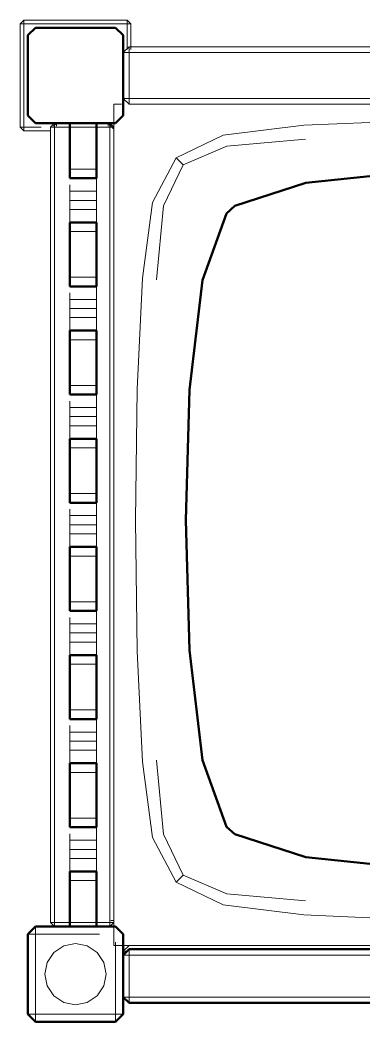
# Model space of a CAD drawing. Header units: metres. Extents: x 10 to 831, y 10 to 584.
# Drawn here: x 667.23 to 673.33, y 416.77 to 434.23 of the extents above; entities that cross this region are included whole.
import ezdxf

# ---------------------------------------------------------------- set-up
doc = ezdxf.new("R2010")
doc.units = ezdxf.units.M
doc.layers.add('CUT', color=7, linetype='Continuous', lineweight=50)
doc.layers.add('VIS', color=8, linetype='Continuous', lineweight=13)

msp = doc.modelspace()

# ---------------------------------------------------------------- linework, layer by layer
at = {"layer": 'CUT'}
for p, q in [((667.367, 433.967), (667.5, 434.1)), ((667.5, 434.1), (668.9, 434.1)), ((668.9, 434.1), (669.033, 433.967)), ((667.367, 432.567), (667.367, 433.967)), ((669.033, 433.967), (669.033, 432.567)), ((667.5, 432.433), (667.367, 432.567)), ((669.033, 432.567), (668.9, 432.433)), ((668.9, 432.433), (667.5, 432.433)), ((668.567, 432.433), (668.1, 432.433)), ((668.1, 432.433), (668.1, 431.984)), ((668.567, 431.984), (668.567, 432.433)), ((668.1, 431.984), (668.1, 431.634)), ((668.567, 431.634), (668.567, 431.984)), ((668.1, 431.634), (668.1, 431.586)), ((668.567, 431.586), (668.567, 431.634)), ((668.1, 431.586), (668.1, 431.492)), ((668.1, 431.492), (668.1, 431.475)), ((668.1, 431.475), (668.567, 431.475)), ((668.567, 431.492), (668.567, 431.586)), ((668.567, 431.475), (668.567, 431.492)), ((672.215, 431.395), (673.333, 431.511)), ((670.977, 430.995), (672.215, 431.395)), ((670.835, 430.862), (670.977, 430.995)), ((670.413, 429.701), (670.835, 430.862)), ((668.1, 430.689), (668.1, 430.706)), ((668.1, 430.706), (668.567, 430.706)), ((668.1, 430.325), (668.1, 430.689)), ((668.567, 430.706), (668.567, 430.689)), ((668.567, 430.689), (668.567, 430.325)), ((668.1, 429.971), (668.1, 430.325)), ((668.567, 430.325), (668.567, 429.971)), ((668.1, 429.606), (668.1, 429.971)), ((668.567, 429.971), (668.567, 429.606)), ((670.19, 427.786), (670.413, 429.701)), ((668.1, 429.589), (668.1, 429.606)), ((668.567, 429.589), (668.1, 429.589)), ((668.567, 429.606), (668.567, 429.589)), ((668.1, 428.803), (668.1, 428.82)), ((668.1, 428.82), (668.567, 428.82)), ((668.567, 428.82), (668.567, 428.803)), ((668.1, 428.439), (668.1, 428.803)), ((668.567, 428.803), (668.567, 428.439)), ((668.1, 428.085), (668.1, 428.439)), ((668.567, 428.439), (668.567, 428.085)), ((668.1, 427.72), (668.1, 428.085)), ((668.567, 428.085), (668.567, 427.72)), ((670.123, 425.517), (670.19, 427.786)), ((668.1, 427.704), (668.1, 427.72)), ((668.567, 427.704), (668.1, 427.704)), ((668.567, 427.72), (668.567, 427.704)), ((668.1, 426.918), (668.1, 426.934)), ((668.1, 426.934), (668.567, 426.934)), ((668.1, 426.553), (668.1, 426.918)), ((668.567, 426.934), (668.567, 426.918)), ((668.567, 426.918), (668.567, 426.553)), ((668.1, 426.199), (668.1, 426.553)), ((668.567, 426.553), (668.567, 426.199)), ((668.1, 425.835), (668.1, 426.199)), ((668.567, 426.199), (668.567, 425.835)), ((668.1, 425.818), (668.1, 425.835)), ((668.567, 425.818), (668.1, 425.818)), ((668.567, 425.835), (668.567, 425.818)), ((670.19, 423.247), (670.123, 425.517)), ((668.1, 425.032), (668.1, 425.049)), ((668.1, 425.049), (668.567, 425.049)), ((668.1, 424.668), (668.1, 425.032)), ((668.567, 425.049), (668.567, 425.032)), ((668.567, 425.032), (668.567, 424.668)), ((668.1, 424.313), (668.1, 424.668)), ((668.567, 424.668), (668.567, 424.313)), ((668.1, 423.949), (668.1, 424.313)), ((668.567, 424.313), (668.567, 423.949)), ((668.1, 423.932), (668.1, 423.949)), ((668.567, 423.932), (668.1, 423.932)), ((668.567, 423.949), (668.567, 423.932)), ((670.413, 421.332), (670.19, 423.247)), ((668.1, 423.146), (668.1, 423.163)), ((668.1, 423.163), (668.567, 423.163)), ((668.1, 422.782), (668.1, 423.146)), ((668.567, 423.163), (668.567, 423.146)), ((668.567, 423.146), (668.567, 422.782)), ((668.1, 422.428), (668.1, 422.782)), ((668.567, 422.782), (668.567, 422.428)), ((668.1, 422.063), (668.1, 422.428)), ((668.567, 422.428), (668.567, 422.063)), ((668.1, 422.047), (668.1, 422.063)), ((668.567, 422.047), (668.1, 422.047)), ((668.567, 422.063), (668.567, 422.047)), ((670.835, 420.171), (670.413, 421.332)), ((668.1, 421.261), (668.1, 421.277)), ((668.1, 421.277), (668.567, 421.277)), ((668.1, 420.896), (668.1, 421.261)), ((668.567, 421.277), (668.567, 421.261)), ((668.567, 421.261), (668.567, 420.896)), ((668.1, 420.542), (668.1, 420.896)), ((668.567, 420.896), (668.567, 420.542)), ((668.1, 420.178), (668.1, 420.542)), ((668.567, 420.542), (668.567, 420.178)), ((668.1, 420.161), (668.1, 420.178)), ((668.567, 420.161), (668.1, 420.161)), ((668.567, 420.178), (668.567, 420.161)), ((670.977, 420.038), (670.835, 420.171)), ((672.215, 419.638), (670.977, 420.038)), ((673.333, 419.523), (672.215, 419.638)), ((668.1, 419.375), (668.1, 419.392)), ((668.1, 419.392), (668.567, 419.392)), ((668.1, 419.281), (668.1, 419.375)), ((668.567, 419.392), (668.567, 419.375)), ((668.567, 419.375), (668.567, 419.281)), ((668.1, 419.232), (668.1, 419.281)), ((668.1, 418.883), (668.1, 419.232)), ((668.567, 419.281), (668.567, 419.232)), ((668.567, 419.232), (668.567, 418.883)), ((668.1, 418.433), (668.1, 418.883)), ((668.567, 418.883), (668.567, 418.433)), ((667.367, 418.3), (667.5, 418.433)), ((667.5, 418.433), (668.9, 418.433)), ((668.567, 418.433), (668.1, 418.433)), ((668.9, 418.433), (669.033, 418.3)), ((667.367, 416.9), (667.367, 418.3)), ((669.033, 418.3), (669.033, 416.9)), ((669.033, 417.933), (669.133, 418.033)), ((669.133, 418.033), (673.333, 418.033)), ((669.033, 417.2), (669.033, 417.933)), ((669.133, 417.1), (669.033, 417.2)), ((673.333, 417.1), (669.133, 417.1)), ((667.5, 416.767), (667.367, 416.9)), ((668.9, 416.767), (667.5, 416.767)), ((669.033, 416.9), (668.9, 416.767))]:
    msp.add_line(p, q, dxfattribs=at)
at = {"layer": 'VIS'}
for p, q in [((667.3, 434.233), (667.233, 434.167)), ((667.3, 434.167), (667.3, 434.233)), ((667.3, 434.233), (667.3, 434.2)), ((667.3, 434.233), (667.3, 434.233)), ((667.3, 434.233), (669.1, 434.233)), ((669.1, 434.233), (667.3, 434.233)), ((669.167, 434.167), (669.1, 434.233)), ((669.1, 434.233), (669.1, 434.167)), ((669.1, 434.233), (669.167, 434.167)), ((669.1, 434.233), (669.1, 434.233)), ((667.233, 434.167), (667.3, 434.167)), ((667.233, 434.167), (667.233, 432.367)), ((667.3, 434.167), (669.1, 434.167)), ((667.3, 432.367), (667.3, 434.167)), ((667.367, 433.967), (667.5, 434.1)), ((667.5, 434.1), (667.5, 434.1)), ((667.5, 434.1), (668.9, 434.1)), ((668.9, 434.1), (668.9, 434.1)), ((668.9, 434.1), (669.033, 433.967)), ((669.1, 434.167), (669.167, 434.167)), ((669.1, 434.167), (669.1, 433.717)), ((669.167, 434.167), (669.133, 434.167)), ((669.167, 433.867), (669.167, 434.167)), ((669.167, 434.167), (669.167, 434.167)), ((669.167, 434.167), (669.167, 433.717)), ((667.367, 433.967), (667.367, 433.967)), ((667.367, 432.567), (667.367, 433.967)), ((669.033, 433.967), (669.033, 433.967)), ((669.033, 433.967), (669.033, 432.567)), ((669.133, 433.767), (669.033, 433.667)), ((669.133, 433.667), (669.133, 433.767)), ((669.133, 433.767), (669.133, 433.717)), ((673.333, 433.767), (669.133, 433.767)), ((669.133, 433.767), (673.333, 433.767)), ((669.133, 433.767), (669.133, 433.767)), ((669.033, 433.667), (669.133, 433.667)), ((669.033, 433.667), (669.033, 432.867)), ((669.133, 432.867), (669.133, 433.667)), ((669.133, 433.667), (673.333, 433.667)), ((669.133, 432.867), (669.033, 432.867)), ((669.033, 432.867), (669.133, 432.767)), ((669.033, 432.867), (669.033, 432.867)), ((669.133, 432.767), (669.133, 432.867)), ((673.333, 432.867), (669.133, 432.867)), ((668.867, 432.767), (668.867, 418.1)), ((668.867, 432.767), (669.002, 432.767)), ((668.867, 432.767), (668.867, 432.767)), ((669.133, 432.767), (673.333, 432.767)), ((667.367, 432.567), (667.367, 432.567)), ((667.367, 432.567), (667.5, 432.433)), ((669.033, 432.567), (668.9, 432.433)), ((669.033, 432.567), (669.033, 432.567)), ((667.3, 432.367), (667.233, 432.367)), ((667.233, 432.367), (667.3, 432.3)), ((667.233, 432.367), (667.233, 432.367)), ((667.3, 432.3), (667.3, 432.367)), ((667.6, 432.367), (667.3, 432.367)), ((667.3, 432.3), (667.75, 432.3)), ((667.5, 432.433), (667.5, 432.433)), ((668.9, 432.433), (667.5, 432.433)), ((667.833, 432.433), (667.767, 432.367)), ((667.767, 432.367), (667.833, 432.367)), ((667.767, 432.367), (667.767, 418.5)), ((667.867, 432.433), (667.817, 432.383)), ((667.833, 432.433), (667.833, 432.4)), ((667.833, 432.367), (667.833, 432.433)), ((667.833, 432.433), (668.8, 432.433)), ((668.8, 432.433), (667.833, 432.433)), ((667.833, 432.433), (667.833, 432.433)), ((667.833, 418.5), (667.833, 432.367)), ((667.833, 432.367), (668.8, 432.367)), ((667.867, 432.433), (667.867, 432.383)), ((667.867, 432.433), (667.867, 432.433)), ((668.767, 432.433), (667.867, 432.433)), ((667.867, 432.433), (668.767, 432.433)), ((668.1, 432.433), (668.1, 432.433)), ((668.1, 432.433), (668.1, 431.76)), ((668.1, 432.433), (668.1, 432.433)), ((668.1, 432.433), (668.567, 432.433)), ((668.1, 431.984), (668.1, 432.433)), ((668.567, 432.433), (668.1, 432.433)), ((668.567, 418.433), (668.567, 432.433)), ((668.567, 432.433), (668.567, 432.433)), ((668.567, 431.984), (668.567, 432.433)), ((668.633, 432.433), (668.633, 432.433)), ((668.867, 432.333), (668.767, 432.433)), ((668.767, 432.433), (668.767, 432.383)), ((668.767, 432.433), (668.817, 432.383)), ((668.767, 432.433), (668.767, 432.433)), ((668.8, 432.433), (668.867, 432.367)), ((668.867, 432.367), (668.8, 432.433)), ((668.8, 432.433), (668.8, 432.367)), ((668.8, 432.433), (668.8, 432.433)), ((668.8, 432.367), (668.867, 432.367)), ((668.8, 432.367), (668.8, 418.5)), ((668.867, 432.367), (668.833, 432.367)), ((668.867, 432.367), (668.867, 418.5)), ((668.867, 418.5), (668.867, 432.367)), ((668.867, 432.367), (668.867, 432.367)), ((668.867, 418.533), (668.867, 432.333)), ((668.867, 432.333), (668.867, 432.333)), ((668.9, 432.433), (668.9, 432.433)), ((672.182, 432.401), (670.777, 432.226)), ((672.182, 432.401), (673.333, 432.45)), ((669.954, 431.831), (670.777, 432.226)), ((672.211, 432.154), (670.838, 432.035)), ((668.1, 431.984), (668.1, 431.634)), ((668.567, 431.984), (668.567, 431.634)), ((670.838, 432.035), (670.079, 431.708)), ((669.543, 431.053), (669.954, 431.831)), ((669.954, 431.831), (669.966, 431.819)), ((670.001, 431.784), (669.966, 431.819)), ((670.001, 431.784), (670.079, 431.708)), ((668.1, 431.634), (668.1, 431.475)), ((668.1, 431.634), (668.567, 431.634)), ((668.1, 431.586), (668.1, 431.634)), ((668.567, 431.634), (668.567, 431.475)), ((668.567, 431.475), (668.567, 431.634)), ((668.567, 431.586), (668.567, 431.634)), ((670.079, 431.708), (669.737, 430.992)), ((668.1, 431.492), (668.1, 431.586)), ((668.1, 431.475), (668.1, 431.492)), ((668.1, 431.475), (668.567, 431.475)), ((668.1, 431.475), (668.1, 431.475)), ((668.567, 431.475), (668.1, 431.475)), ((668.567, 431.492), (668.567, 431.586)), ((668.567, 431.475), (668.567, 431.492)), ((668.567, 431.475), (668.567, 431.25)), ((668.567, 431.475), (668.567, 431.475)), ((668.567, 431.475), (668.567, 431.475)), ((672.215, 431.395), (673.333, 431.511)), ((668.1, 431.25), (668.1, 431.362)), ((672.215, 431.395), (670.977, 430.995)), ((668.1, 431.09), (668.1, 431.25)), ((668.1, 431.25), (668.567, 431.25)), ((668.1, 430.931), (668.1, 431.09)), ((668.567, 431.09), (668.1, 431.09)), ((668.567, 431.25), (668.567, 431.09)), ((668.567, 431.09), (668.567, 430.931)), ((668.1, 430.706), (668.1, 430.931)), ((668.1, 430.931), (668.567, 430.931)), ((668.567, 430.931), (668.567, 430.706)), ((669.366, 429.734), (669.543, 431.053)), ((669.615, 429.705), (669.737, 430.992)), ((670.977, 430.995), (670.835, 430.862)), ((670.835, 430.862), (670.413, 429.701)), ((668.1, 430.546), (668.1, 430.706)), ((668.1, 430.706), (668.1, 430.706)), ((668.1, 430.706), (668.1, 430.706)), ((668.1, 430.706), (668.1, 430.546)), ((668.1, 430.706), (668.567, 430.706)), ((668.1, 430.706), (668.567, 430.706)), ((668.1, 430.706), (668.567, 430.706)), ((668.567, 430.706), (668.1, 430.706)), ((668.1, 430.706), (668.1, 430.689)), ((668.1, 430.689), (668.1, 430.325)), ((668.567, 430.706), (668.567, 430.706)), ((668.567, 430.706), (668.567, 430.546)), ((668.567, 430.546), (668.567, 430.706)), ((668.567, 430.706), (668.567, 430.706)), ((668.567, 430.706), (668.567, 430.689)), ((668.567, 430.689), (668.567, 430.325)), ((668.1, 430.546), (668.567, 430.546)), ((668.1, 429.971), (668.1, 430.325)), ((668.1, 430.279), (668.1, 429.876)), ((668.567, 430.325), (668.567, 429.971)), ((668.1, 429.971), (668.1, 429.606)), ((668.567, 429.971), (668.567, 429.606)), ((668.1, 429.749), (668.1, 429.589)), ((668.1, 429.749), (668.567, 429.749)), ((668.567, 429.749), (668.567, 429.589)), ((668.567, 429.589), (668.567, 429.749)), ((669.366, 429.734), (669.277, 427.8)), ((670.19, 427.786), (670.413, 429.701)), ((668.1, 429.589), (668.1, 429.606)), ((668.1, 429.589), (668.567, 429.589)), ((668.1, 429.589), (668.1, 429.589)), ((668.567, 429.589), (668.1, 429.589)), ((668.567, 429.589), (668.567, 429.606)), ((668.567, 429.589), (668.567, 429.364)), ((668.567, 429.589), (668.567, 429.589)), ((668.567, 429.589), (668.567, 429.589)), ((668.1, 429.364), (668.1, 429.477)), ((668.1, 429.205), (668.1, 429.364)), ((668.1, 429.364), (668.567, 429.364)), ((668.567, 429.364), (668.567, 429.205)), ((668.1, 429.045), (668.1, 429.205)), ((668.567, 429.205), (668.1, 429.205)), ((668.567, 429.205), (668.567, 429.045)), ((668.1, 428.82), (668.1, 429.045)), ((668.1, 429.045), (668.567, 429.045)), ((668.567, 429.045), (668.567, 428.82)), ((668.1, 428.661), (668.1, 428.82)), ((668.1, 428.82), (668.1, 428.82)), ((668.1, 428.82), (668.1, 428.82)), ((668.1, 428.82), (668.1, 428.661)), ((668.1, 428.82), (668.567, 428.82)), ((668.1, 428.82), (668.567, 428.82)), ((668.1, 428.82), (668.567, 428.82)), ((668.567, 428.82), (668.1, 428.82)), ((668.1, 428.82), (668.1, 428.803)), ((668.567, 428.82), (668.567, 428.82)), ((668.567, 428.82), (668.567, 428.661)), ((668.567, 428.661), (668.567, 428.82)), ((668.567, 428.82), (668.567, 428.82)), ((668.567, 428.82), (668.567, 428.803)), ((668.1, 428.803), (668.1, 428.439)), ((668.1, 428.661), (668.567, 428.661)), ((668.567, 428.803), (668.567, 428.439)), ((668.1, 428.085), (668.1, 428.439)), ((668.1, 428.395), (668.1, 427.991)), ((668.567, 428.439), (668.567, 428.085)), ((668.1, 428.085), (668.1, 427.72)), ((668.567, 428.085), (668.567, 427.72)), ((668.1, 427.863), (668.1, 427.704)), ((668.1, 427.863), (668.567, 427.863)), ((668.567, 427.863), (668.567, 427.704)), ((668.567, 427.704), (668.567, 427.863)), ((669.277, 427.8), (669.248, 425.517)), ((670.123, 425.517), (670.19, 427.786)), ((668.1, 427.704), (668.1, 427.72)), ((668.1, 427.704), (668.567, 427.704)), ((668.1, 427.704), (668.1, 427.704)), ((668.567, 427.704), (668.1, 427.704)), ((668.1, 427.478), (668.1, 427.591)), ((668.567, 427.704), (668.567, 427.72)), ((668.567, 427.704), (668.567, 427.478)), ((668.567, 427.704), (668.567, 427.704)), ((668.567, 427.704), (668.567, 427.704)), ((668.1, 427.319), (668.1, 427.478)), ((668.1, 427.478), (668.567, 427.478)), ((668.567, 427.478), (668.567, 427.319)), ((668.1, 427.16), (668.1, 427.319)), ((668.567, 427.319), (668.1, 427.319)), ((668.567, 427.319), (668.567, 427.16)), ((668.1, 426.934), (668.1, 427.16)), ((668.1, 427.16), (668.567, 427.16)), ((668.567, 427.16), (668.567, 426.934)), ((668.1, 426.775), (668.1, 426.934)), ((668.1, 426.934), (668.1, 426.934)), ((668.1, 426.934), (668.1, 426.934)), ((668.1, 426.934), (668.1, 426.775)), ((668.1, 426.934), (668.567, 426.934)), ((668.1, 426.934), (668.567, 426.934)), ((668.1, 426.934), (668.567, 426.934)), ((668.567, 426.934), (668.1, 426.934)), ((668.1, 426.934), (668.1, 426.918)), ((668.1, 426.918), (668.1, 426.553)), ((668.567, 426.934), (668.567, 426.934)), ((668.567, 426.934), (668.567, 426.775)), ((668.567, 426.775), (668.567, 426.934)), ((668.567, 426.934), (668.567, 426.934)), ((668.567, 426.934), (668.567, 426.918)), ((668.567, 426.918), (668.567, 426.553)), ((668.1, 426.775), (668.567, 426.775)), ((668.1, 426.199), (668.1, 426.553)), ((668.567, 426.553), (668.567, 426.199)), ((668.1, 426.51), (668.1, 426.106)), ((668.1, 426.199), (668.1, 425.835)), ((668.567, 426.199), (668.567, 425.835)), ((668.1, 425.977), (668.1, 425.818)), ((668.1, 425.977), (668.567, 425.977)), ((668.567, 425.977), (668.567, 425.818)), ((668.567, 425.818), (668.567, 425.977)), ((668.1, 425.818), (668.1, 425.835)), ((668.1, 425.818), (668.567, 425.818)), ((668.1, 425.818), (668.1, 425.818)), ((668.567, 425.818), (668.1, 425.818)), ((668.1, 425.593), (668.1, 425.705)), ((668.567, 425.818), (668.333, 425.818)), ((668.567, 425.818), (668.567, 425.835)), ((668.567, 425.818), (668.567, 425.593)), ((668.567, 425.818), (668.567, 425.818)), ((668.567, 425.818), (668.567, 425.818)), ((668.1, 425.433), (668.1, 425.593)), ((668.1, 425.593), (668.567, 425.593)), ((668.567, 425.593), (668.567, 425.433)), ((669.248, 425.517), (669.277, 423.233)), ((670.19, 423.247), (670.123, 425.517)), ((668.1, 425.274), (668.1, 425.433)), ((668.1, 425.433), (668.567, 425.433)), ((668.567, 425.433), (668.567, 425.274)), ((668.1, 425.049), (668.1, 425.274)), ((668.1, 425.274), (668.567, 425.274)), ((668.567, 425.274), (668.567, 425.049)), ((668.1, 424.889), (668.1, 425.049)), ((668.1, 425.049), (668.1, 425.049)), ((668.1, 425.049), (668.1, 425.049)), ((668.1, 425.049), (668.1, 424.889)), ((668.1, 425.049), (668.567, 425.049)), ((668.1, 425.049), (668.567, 425.049)), ((668.1, 425.049), (668.567, 425.049)), ((668.567, 425.049), (668.1, 425.049)), ((668.1, 425.049), (668.1, 425.032)), ((668.1, 425.032), (668.1, 424.668)), ((668.567, 425.049), (668.567, 425.049)), ((668.567, 425.049), (668.567, 424.889)), ((668.567, 424.889), (668.567, 425.049)), ((668.567, 425.049), (668.567, 425.049)), ((668.567, 425.049), (668.567, 425.032)), ((668.567, 425.032), (668.567, 424.668)), ((668.1, 424.889), (668.567, 424.889)), ((668.1, 424.313), (668.1, 424.668)), ((668.1, 424.626), (668.1, 424.222)), ((668.567, 424.668), (668.567, 424.313)), ((668.1, 424.313), (668.1, 423.949)), ((668.567, 424.313), (668.567, 423.949)), ((668.1, 424.092), (668.1, 423.932)), ((668.1, 424.092), (668.567, 424.092)), ((668.567, 424.092), (668.567, 423.932)), ((668.567, 423.932), (668.567, 424.092)), ((668.1, 423.932), (668.1, 423.949)), ((668.1, 423.932), (668.567, 423.932)), ((668.1, 423.932), (668.1, 423.932)), ((668.567, 423.932), (668.1, 423.932)), ((668.567, 423.932), (668.567, 423.949)), ((668.567, 423.932), (668.567, 423.707)), ((668.567, 423.932), (668.567, 423.932)), ((668.567, 423.932), (668.567, 423.932)), ((668.1, 423.707), (668.1, 423.82)), ((668.1, 423.548), (668.1, 423.707)), ((668.1, 423.707), (668.567, 423.707)), ((668.567, 423.707), (668.567, 423.548)), ((668.1, 423.388), (668.1, 423.548)), ((668.567, 423.548), (668.1, 423.548)), ((668.567, 423.548), (668.567, 423.388)), ((668.1, 423.163), (668.1, 423.388)), ((668.1, 423.388), (668.567, 423.388)), ((668.567, 423.388), (668.567, 423.163)), ((669.366, 421.299), (669.277, 423.233)), ((670.413, 421.332), (670.19, 423.247)), ((668.1, 423.004), (668.1, 423.163)), ((668.1, 423.163), (668.1, 423.163)), ((668.1, 423.163), (668.1, 423.163)), ((668.1, 423.163), (668.1, 423.004)), ((668.1, 423.163), (668.567, 423.163)), ((668.1, 423.163), (668.567, 423.163)), ((668.1, 423.163), (668.567, 423.163)), ((668.567, 423.163), (668.1, 423.163)), ((668.1, 423.163), (668.1, 423.146)), ((668.1, 423.146), (668.1, 422.782)), ((668.567, 423.163), (668.567, 423.163)), ((668.567, 423.163), (668.567, 423.004)), ((668.567, 423.004), (668.567, 423.163)), ((668.567, 423.163), (668.567, 423.163)), ((668.567, 423.163), (668.567, 423.146)), ((668.567, 423.146), (668.567, 422.782)), ((668.1, 423.004), (668.567, 423.004)), ((668.1, 422.428), (668.1, 422.782)), ((668.1, 422.741), (668.1, 422.337)), ((668.567, 422.782), (668.567, 422.428)), ((668.1, 422.428), (668.1, 422.063)), ((668.567, 422.428), (668.567, 422.063)), ((668.1, 422.206), (668.1, 422.047)), ((668.1, 422.206), (668.567, 422.206)), ((668.567, 422.206), (668.567, 422.047)), ((668.567, 422.047), (668.567, 422.206)), ((668.1, 422.047), (668.1, 422.063)), ((668.1, 422.047), (668.567, 422.047)), ((668.1, 422.047), (668.1, 422.047)), ((668.567, 422.047), (668.1, 422.047)), ((668.567, 422.047), (668.567, 422.063)), ((668.567, 422.047), (668.567, 421.821)), ((668.567, 422.047), (668.567, 422.047)), ((668.567, 422.047), (668.567, 422.047)), ((668.1, 421.821), (668.1, 421.934)), ((668.1, 421.662), (668.1, 421.821)), ((668.1, 421.821), (668.567, 421.821)), ((668.567, 421.821), (668.567, 421.662)), ((668.1, 421.503), (668.1, 421.662)), ((668.567, 421.662), (668.1, 421.662)), ((668.567, 421.662), (668.567, 421.503)), ((668.1, 421.277), (668.1, 421.503)), ((668.1, 421.503), (668.567, 421.503)), ((668.567, 421.503), (668.567, 421.277)), ((669.366, 421.299), (669.543, 419.98)), ((669.615, 421.328), (669.737, 420.041)), ((670.413, 421.332), (670.835, 420.171)), ((668.1, 421.118), (668.1, 421.277)), ((668.1, 421.277), (668.1, 421.277)), ((668.1, 421.277), (668.1, 421.277)), ((668.1, 421.277), (668.1, 421.118)), ((668.1, 421.277), (668.567, 421.277)), ((668.1, 421.277), (668.567, 421.277)), ((668.1, 421.277), (668.567, 421.277)), ((668.567, 421.277), (668.1, 421.277)), ((668.1, 421.277), (668.1, 421.261)), ((668.1, 421.261), (668.1, 420.896)), ((668.567, 421.277), (668.567, 421.277)), ((668.567, 421.277), (668.567, 421.118)), ((668.567, 421.118), (668.567, 421.277)), ((668.567, 421.277), (668.567, 421.277)), ((668.567, 421.277), (668.567, 421.261)), ((668.567, 421.261), (668.567, 420.896)), ((668.1, 421.118), (668.567, 421.118)), ((668.1, 420.542), (668.1, 420.896)), ((668.1, 420.856), (668.1, 420.453)), ((668.567, 420.896), (668.567, 420.542)), ((668.1, 420.542), (668.1, 420.178)), ((668.567, 420.542), (668.567, 420.178)), ((668.1, 420.32), (668.1, 420.161)), ((668.1, 420.32), (668.567, 420.32)), ((668.567, 420.32), (668.567, 420.161)), ((668.567, 420.161), (668.567, 420.32)), ((668.1, 420.161), (668.1, 420.178)), ((668.1, 420.161), (668.567, 420.161)), ((668.1, 420.161), (668.1, 420.161)), ((668.567, 420.161), (668.1, 420.161)), ((668.567, 420.161), (668.567, 420.178)), ((668.567, 420.161), (668.567, 419.936)), ((668.567, 420.161), (668.567, 420.161)), ((668.567, 420.161), (668.567, 420.161)), ((670.835, 420.171), (670.977, 420.038)), ((668.1, 419.936), (668.1, 420.048)), ((668.1, 419.776), (668.1, 419.936)), ((668.1, 419.936), (668.567, 419.936)), ((668.567, 419.936), (668.567, 419.776)), ((669.543, 419.98), (669.954, 419.202)), ((669.737, 420.041), (670.079, 419.326)), ((670.977, 420.038), (672.215, 419.638)), ((668.1, 419.617), (668.1, 419.776)), ((668.567, 419.776), (668.1, 419.776)), ((668.567, 419.776), (668.567, 419.617)), ((668.1, 419.392), (668.1, 419.617)), ((668.1, 419.617), (668.567, 419.617)), ((668.567, 419.617), (668.567, 419.392)), ((673.333, 419.523), (672.215, 419.638)), ((668.1, 419.392), (668.1, 419.392)), ((668.1, 419.232), (668.1, 419.392)), ((668.1, 419.392), (668.1, 419.392)), ((668.1, 419.392), (668.1, 419.232)), ((668.1, 419.392), (668.567, 419.392)), ((668.1, 419.392), (668.567, 419.392)), ((668.1, 419.392), (668.567, 419.392)), ((668.567, 419.392), (668.1, 419.392)), ((668.1, 419.392), (668.1, 419.375)), ((668.1, 419.375), (668.1, 419.281)), ((668.567, 419.392), (668.567, 419.232)), ((668.567, 419.392), (668.567, 419.392)), ((668.567, 419.232), (668.567, 419.392)), ((668.567, 419.392), (668.567, 419.392)), ((668.567, 419.392), (668.567, 419.375)), ((668.567, 419.281), (668.567, 419.375)), ((668.1, 419.281), (668.1, 419.232)), ((668.1, 419.232), (668.567, 419.232)), ((668.1, 418.883), (668.1, 419.232)), ((668.567, 419.281), (668.567, 419.232)), ((668.567, 419.232), (668.567, 418.883)), ((669.966, 419.214), (669.954, 419.202)), ((669.954, 419.202), (669.96, 419.208)), ((669.954, 419.202), (670.777, 418.807)), ((670.001, 419.249), (669.966, 419.214)), ((670.001, 419.249), (670.079, 419.326)), ((670.079, 419.326), (670.838, 418.999)), ((668.1, 418.972), (668.1, 418.433)), ((668.1, 418.883), (668.1, 418.433)), ((668.567, 418.433), (668.567, 418.883)), ((672.211, 418.88), (670.838, 418.999)), ((672.182, 418.632), (670.777, 418.807)), ((668.867, 418.533), (668.817, 418.533)), ((672.182, 418.632), (673.333, 418.583)), ((667.367, 418.3), (667.5, 418.433)), ((667.367, 418.3), (667.5, 418.433)), ((667.5, 418.433), (667.5, 418.3)), ((667.5, 418.433), (667.92, 418.433)), ((667.5, 418.433), (667.5, 418.433)), ((667.5, 418.433), (668.9, 418.433)), ((667.833, 418.5), (667.767, 418.5)), ((667.767, 418.5), (667.833, 418.433)), ((667.767, 418.5), (667.767, 418.5)), ((667.833, 418.433), (667.833, 418.5)), ((668.8, 418.5), (667.833, 418.5)), ((667.833, 418.433), (667.994, 418.433)), ((668.567, 418.433), (668.1, 418.433)), ((668.1, 418.433), (668.1, 418.433)), ((668.567, 418.433), (668.1, 418.433)), ((668.567, 418.433), (668.567, 418.433)), ((668.8, 418.5), (668.8, 418.433)), ((668.8, 418.433), (668.867, 418.5)), ((668.867, 418.5), (668.8, 418.5)), ((668.8, 418.433), (668.8, 418.433)), ((668.867, 418.5), (668.833, 418.467)), ((668.867, 418.5), (668.867, 418.5)), ((668.9, 418.433), (668.9, 418.433)), ((668.9, 418.433), (669.033, 418.3)), ((667.5, 418.3), (667.367, 418.3)), ((667.367, 416.9), (667.367, 418.3)), ((667.367, 418.3), (667.367, 418.3)), ((667.367, 416.9), (667.367, 418.3)), ((667.5, 418.3), (667.5, 416.9)), ((668.62, 418.3), (667.5, 418.3)), ((668.9, 416.9), (668.9, 418.16)), ((669.033, 418.3), (669.033, 418.3)), ((669.033, 418.3), (669.033, 416.9)), ((667.823, 417.977), (667.996, 418.093)), ((667.996, 418.093), (668.2, 418.133)), ((668.2, 418.133), (668.404, 418.093)), ((668.404, 418.093), (668.577, 417.977)), ((668.867, 418.1), (673.333, 418.1)), ((668.867, 418.1), (668.867, 418.1)), ((669.133, 418.1), (669.033, 418)), ((669.033, 417.933), (669.133, 418.033)), ((669.033, 417.933), (669.133, 418.033)), ((669.033, 418.02), (669.033, 417.88)), ((669.033, 418), (669.083, 418)), ((669.033, 418), (669.033, 417.867)), ((669.133, 418.1), (669.133, 418.1)), ((673.333, 418.1), (669.133, 418.1)), ((669.133, 418.033), (669.133, 417.933)), ((669.133, 418.033), (673.333, 418.033)), ((669.133, 418.033), (669.133, 418.033)), ((669.133, 418.033), (673.333, 418.033)), ((667.667, 417.6), (667.707, 417.804)), ((667.707, 417.804), (667.823, 417.977)), ((668.577, 417.977), (668.693, 417.804)), ((668.693, 417.804), (668.733, 417.6)), ((669.133, 417.933), (669.033, 417.933)), ((669.033, 417.2), (669.033, 417.933)), ((669.033, 417.933), (669.033, 417.933)), ((669.033, 417.2), (669.033, 417.933)), ((669.133, 417.933), (669.133, 417.2)), ((673.333, 417.933), (669.133, 417.933)), ((669.133, 417.2), (669.133, 417.867)), ((667.707, 417.396), (667.667, 417.6)), ((668.733, 417.6), (668.693, 417.396)), ((667.823, 417.223), (667.707, 417.396)), ((668.693, 417.396), (668.577, 417.223)), ((667.996, 417.107), (667.823, 417.223)), ((668.2, 417.067), (667.996, 417.107)), ((668.404, 417.107), (668.2, 417.067)), ((668.577, 417.223), (668.404, 417.107)), ((669.133, 417.1), (669.033, 417.2)), ((669.033, 417.2), (669.133, 417.2)), ((669.033, 417.2), (669.033, 417.2)), ((669.033, 417.2), (669.133, 417.1)), ((669.033, 417.18), (669.033, 416.9)), ((669.133, 417.2), (669.083, 417.2)), ((673.333, 417.2), (669.133, 417.2)), ((669.133, 417.2), (669.133, 417.1)), ((669.133, 417.2), (673.333, 417.2)), ((673.333, 417.1), (669.133, 417.1)), ((669.133, 417.1), (669.133, 417.1)), ((673.333, 417.1), (669.133, 417.1)), ((667.5, 416.767), (667.367, 416.9)), ((667.367, 416.9), (667.5, 416.9)), ((667.367, 416.9), (667.367, 416.9)), ((667.367, 416.9), (667.5, 416.767)), ((667.5, 416.9), (667.5, 416.767)), ((667.5, 416.9), (668.9, 416.9)), ((668.9, 416.767), (667.5, 416.767)), ((667.5, 416.767), (667.5, 416.767)), ((668.9, 416.767), (667.5, 416.767)), ((668.9, 416.9), (669.033, 416.9)), ((669.033, 416.9), (668.9, 416.767)), ((668.9, 416.767), (668.9, 416.9)), ((669.033, 416.9), (668.9, 416.767)), ((668.9, 416.767), (668.9, 416.767)), ((669.033, 416.9), (669.033, 416.9))]:
    msp.add_line(p, q, dxfattribs=at)

doc.saveas('drawing.dxf')
